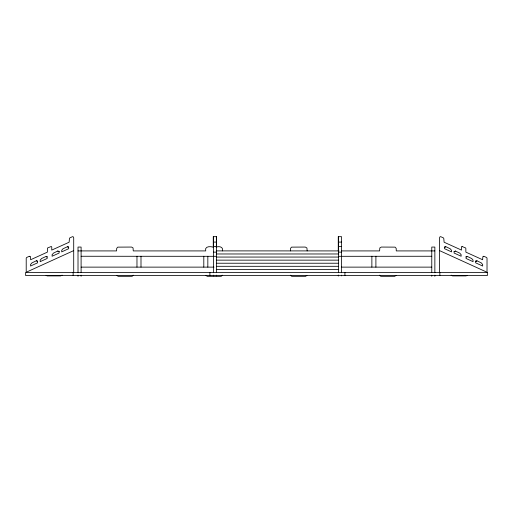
<?xml version="1.0" encoding="UTF-8"?>
<svg xmlns="http://www.w3.org/2000/svg" width="513" height="513" viewBox="0 0 513 513"><rect width="100%" height="100%" fill="white"/><g stroke="black" fill="none" stroke-linecap="round" stroke-linejoin="round"><path stroke-width="0.77" d="M455.326 250.985A0.782 0.782 0 0 1 454.986 251.357L454.473 251.415A1.795 1.795 0 0 1 454.12 251.312L454.133 253.056L461.149 256.243L461.084 254.48A2.725 2.725 0 0 1 460.642 254.179L460.257 253.755A2.886 2.886 0 0 1 459.962 253.223L455.307 251.03M466.041 256.731L466.054 258.475L473.069 261.662L473.005 259.899A2.725 2.725 0 0 1 472.563 259.597L472.178 259.174A2.886 2.886 0 0 1 471.883 258.642L467.247 256.404A0.782 0.782 0 0 1 466.907 256.776L466.041 256.731A1.795 1.795 0 0 0 466.394 256.833M475.634 261.098L475.654 262.836L482.669 266.029L482.65 264.285A2.725 2.725 0 0 1 482.162 263.958L481.771 263.535A2.886 2.886 0 0 1 481.483 263.002L476.859 260.732A0.782 0.782 0 0 1 476.506 261.136L475.634 261.098A1.795 1.795 0 0 0 475.987 261.2M133.168 275.167L132.45 276.135L131.578 276.327L118.099 276.321L116.836 275.378M222.283 275.167L221.558 276.135L220.686 276.327L207.214 276.321L205.944 275.378M445.726 246.618L445.707 246.67A0.795 0.795 0 0 1 445.387 246.997L444.566 246.971L444.534 248.696L451.549 251.883L451.485 250.113A2.725 2.725 0 0 1 451.042 249.812L450.658 249.389A2.886 2.886 0 0 1 450.363 248.856L445.726 246.618A0.782 0.782 0 0 1 445.387 246.997M476.859 260.732L476.821 260.809A0.795 0.795 0 0 1 476.506 261.143M306.928 275.378L305.658 276.321L292.186 276.327L291.313 276.135L290.589 275.167M396.042 275.378L394.773 276.321L381.3 276.327L380.428 276.135L379.703 275.167M62.111 275.141L60.637 275.911L47.164 275.904L46.074 275.327M467.163 275.327L466.073 275.904L452.601 275.911L451.126 275.141M36.378 260.732L31.755 263.002A2.886 2.886 0 0 1 31.466 263.535L31.081 263.958A2.725 2.725 0 0 1 30.633 264.259L30.568 266.029L37.584 262.836L37.603 261.098A1.795 1.795 0 0 1 37.25 261.2L36.731 261.143A0.782 0.782 0 0 1 36.391 260.764L36.417 260.809M57.892 250.947L53.275 253.223A2.886 2.886 0 0 1 52.98 253.755L52.595 254.179A2.725 2.725 0 0 1 52.153 254.48L52.089 256.243L59.104 253.056L59.123 251.312A1.795 1.795 0 0 1 58.764 251.415L58.251 251.357A0.782 0.782 0 0 1 57.911 250.985L57.937 251.03M26.977 271.896L73.353 250.774M59.123 251.312L58.764 251.415M47.151 256.75L47.183 258.475L40.168 261.662L40.232 259.899A2.725 2.725 0 0 0 40.674 259.597L41.059 259.174A2.886 2.886 0 0 0 41.354 258.642L46.01 256.449A0.782 0.782 0 0 0 46.33 256.776L47.151 256.75A1.795 1.795 0 0 1 46.843 256.833M37.603 261.098L37.25 261.2M68.595 246.997L68.704 248.696L61.688 251.883L61.752 250.113A2.725 2.725 0 0 0 62.195 249.812L62.58 249.389A2.886 2.886 0 0 0 62.875 248.856L67.53 246.67A0.795 0.795 0 0 0 67.851 246.997L68.595 246.997A1.795 1.795 0 0 1 68.364 247.054M462.059 246.516L465.451 247.875A0.686 0.686 0 0 1 465.836 248.491L465.875 252.139L482.611 259.745L482.855 256.737A1.18 1.18 0 0 1 483.554 256.327M213.472 242.085L216.557 242.085M338.465 242.085L341.549 242.085M213.472 246.49L216.557 246.49M338.465 246.49L341.549 246.49M212.882 247.061C209.875 246.208 204.334 246.349 205.713 250.915L133.258 250.915L133.047 247.92L131.578 247.061L117.785 247.131L116.701 248.343L116.598 250.915L78.014 250.915M216.127 247.061C219.128 246.035 223.751 246.785 222.373 250.915M216.557 250.889L339.01 250.915M341.395 250.915L379.614 250.915L379.825 247.92L381.3 247.061L395.087 247.131L396.177 248.343L396.273 250.915L434.857 250.915M213.472 252.139L216.557 252.139M338.465 252.139L341.549 252.139M216.557 253.973L338.465 253.973M81.099 256.263L216.557 256.314M338.465 256.314L431.773 256.263M216.557 257.058L338.465 257.058M216.557 260.142L338.465 260.142M216.557 263.227L338.465 263.227M216.557 266.305L338.465 266.305M81.099 267.126L214.004 267.126M341.305 267.126L431.773 267.126M216.557 269.389L338.465 269.389M454.473 251.415L454.12 251.312M439.885 250.774L486.26 271.896M487.023 272.474L487.023 258.462A1.173 1.173 0 0 0 486.395 257.398L484.125 256.372A1.154 1.154 0 0 0 483.291 256.41M439.859 272.474L439.859 275.558M439.532 272.474L439.532 237.82L439.962 236.871A0.975 0.975 0 0 1 440.693 236.673L443.072 237.705A1.257 1.257 0 0 1 443.816 238.776L444.111 242.232L461.501 250.1L461.476 247.183A0.763 0.763 0 0 1 462.046 246.522M434.857 272.756L434.857 247.067L431.773 247.061L431.773 272.474M434.857 275.167L434.857 276.321M431.773 275.167L431.773 276.321M375.901 256.263L375.901 267.126M371.874 256.263L371.874 267.126M344.922 272.474L344.922 275.558M341.549 272.749L341.549 236.673L338.266 236.673L338.266 251.133M341.549 275.141L341.549 275.904M338.465 236.673L338.465 272.474M338.465 275.141L338.465 275.904M338.266 275.141L338.266 275.904M307.165 250.915L306.928 248.01L305.325 247.061L291.576 247.125L290.589 248.221L290.499 250.915M216.557 272.474L216.557 236.673L213.273 236.673L213.273 247.599M216.557 275.141L216.557 275.904M216.358 236.673L216.358 247.599M213.472 236.673L213.472 272.749M213.472 275.141L213.472 275.904M209.9 272.474L209.9 275.558M207.829 256.263L207.829 267.126M203.802 256.263L203.802 267.126M140.998 256.263L140.998 267.126M136.971 256.263L136.971 267.126M81.099 272.474L81.099 247.067L78.014 247.061L78.014 272.756M81.099 275.167L81.099 276.321M78.014 275.167L78.014 276.321M73.705 272.474L73.705 237.82L73.276 236.871A0.975 0.975 0 0 0 72.545 236.673L70.166 237.705A1.257 1.257 0 0 0 69.422 238.776L69.127 242.232L51.736 250.1L51.762 247.183A0.782 0.782 0 0 0 51.178 246.516L47.786 247.875A0.686 0.686 0 0 0 47.408 248.491L47.363 252.139L30.626 259.745L30.389 256.737A1.18 1.18 0 0 0 29.683 256.327M73.141 272.474L73.141 275.558M26.214 272.474L26.214 258.462A1.173 1.173 0 0 1 26.843 257.398L29.113 256.372A1.154 1.154 0 0 1 29.946 256.41M67.851 246.997A0.782 0.782 0 0 1 67.511 246.618M444.874 247.054A1.795 1.795 0 0 1 444.643 246.997M487.35 272.474L25.65 272.474L25.65 275.558L487.35 275.558L487.35 272.474"/></g></svg>
